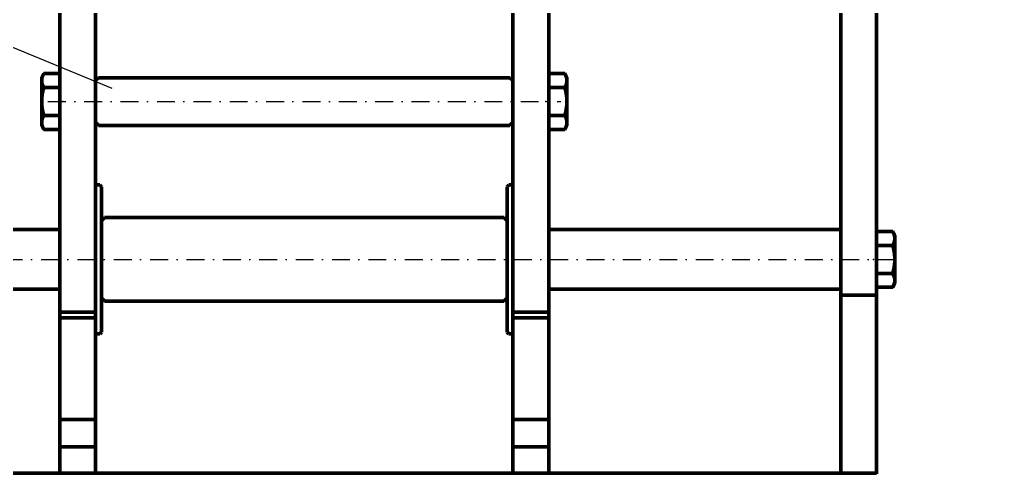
# Model space of a CAD drawing. Header units: inches. Extents: x -122986 to 27550, y -4965 to 6170.
# Drawn here: x 4062.9 to 4226.8, y 941 to 1017.2 of the extents above; entities that cross this region are included whole.
import ezdxf

# ---------------------------------------------------------------- set-up
doc = ezdxf.new("R2010")
doc.units = ezdxf.units.IN
doc.header["$LTSCALE"] = 2
doc.header["$MEASUREMENT"] = 0
doc.linetypes.add('DASHDOT', pattern=[1, 0.5, -0.25, 0, -0.25])
for name, color, linetype, lineweight in [('1 mãnh', 7, 'Continuous', 5), ('1 Đường Tâm', 50, 'DASHDOT', 9), ('1 Đậm', 7, 'Continuous', 50)]:
    doc.layers.add(name, color=color, linetype=linetype, lineweight=lineweight)
doc.layers.add('61', color=7, linetype='Continuous', true_color=0xffffff)
doc.styles.add('tinh', font='arial.ttf')
doc.dimstyles.new('Tịnh', dxfattribs={"dimtxt": 0.3, "dimasz": 1.5, "dimexe": 1, "dimexo": 0.0625, "dimgap": 0.4, "dimtad": 1, "dimtoh": 1, "dimzin": 0, "dimdsep": 46, "dimtxsty": 'tinh', "dimcen": 0.09, "dimclrd": 256, "dimclre": 256, "dimclrt": 4, "dimadec": 0, "dimazin": 0, "dimtfac": 1, "dimtofl": 0, "dimtmove": 0, "dimatfit": 3, "dimfxl": 1, "dimtfillclr": 4, "dimtolj": 1, "dimtzin": 0, "dimlwd": -1, "dimlwe": -1, "dimarcsym": 0})

# ---------------------------------------------------------------- blocks, each defined once
blk = doc.blocks.new('*D296')
at = {"layer": '1 mãnh', "ltscale": 15, "transparency": 16777216}
for p, q in [((3987.6, 1064.91), (3987.6, 863)), ((4256.7, 922.91), (4256.7, 863)), ((3992.6, 864), (4251.7, 864))]:
    blk.add_line(p, q, dxfattribs=at)
for points in [[(3992.6, 864.83), (3992.6, 863.17), (3987.6, 864)], [(4251.7, 864.83), (4251.7, 863.17), (4256.7, 864)]]:
    blk.add_solid(points, dxfattribs=at)
at = {"layer": 'Defpoints', "color": 0, "ltscale": 15, "transparency": 16777216}
for p in [(3987.6, 1064.97), (4256.7, 922.97), (4256.7, 864)]:
    blk.add_point(p, dxfattribs=at)
at = {"layer": '1 mãnh', "color": 4, "ltscale": 15, "transparency": 16777216, "insert": (4123.21, 868.05), "char_height": 3, "attachment_point": 5, "style": 'tinh'}
blk.add_mtext('\\A1;{\\H1.6667x;270}', dxfattribs=at)

msp = doc.modelspace()

# ---------------------------------------------------------------- linework, layer by layer
at = {"layer": '1 mãnh', "lineweight": 13, "ltscale": 15}
msp.add_line((4078.469, 1005.665), (3919.657, 1071.259), dxfattribs=at)
at = {"layer": '1 mãnh', "lineweight": 25, "ltscale": 15}
for p, q in [((4075.697, 989.472), (4075.697, 964.466)), ((4145.697, 989.472), (4145.697, 964.466))]:
    msp.add_line(p, q, dxfattribs=at)
at = {"layer": '1 Đường Tâm', "lineweight": 9, "ltscale": 3}
for p, q in [((4067.697, 1003.467), (4153.697, 1003.467)), ((4011.651, 976.969), (4209.743, 976.969))]:
    msp.add_line(p, q, dxfattribs=at)
at = {"layer": '1 Đậm', "lineweight": 50}
for p, q in [((4200.697, 970.969), (4200.697, 1086.969)), ((4206.697, 970.969), (4206.697, 1086.969)), ((4069.697, 1019.598), (4069.697, 968.097)), ((4075.697, 1019.598), (4075.697, 968.097)), ((4145.697, 1019.767), (4145.697, 968.097)), ((4151.697, 1019.598), (4151.697, 968.097)), ((4067.013, 1008.157), (4066.651, 1007.529)), ((4067.013, 1008.157), (4069.697, 1008.157)), ((4154.38, 1008.157), (4151.697, 1008.157)), ((4154.38, 1008.157), (4154.743, 1007.529)), ((4066.651, 1007.529), (4066.651, 1006.984)), ((4066.651, 1006.984), (4066.651, 1003.467)), ((4076.197, 1007.467), (4075.697, 1006.967)), ((4145.197, 1007.467), (4076.197, 1007.467)), ((4145.197, 1007.467), (4145.697, 1006.967)), ((4154.743, 1007.529), (4154.743, 1006.984)), ((4154.743, 1006.984), (4154.743, 1003.467)), ((4067.013, 1005.812), (4069.697, 1005.812)), ((4154.38, 1005.812), (4151.697, 1005.812)), ((4066.651, 1003.467), (4066.651, 999.95)), ((4154.743, 1003.467), (4154.743, 999.95)), ((4066.651, 999.406), (4066.651, 999.95)), ((4067.013, 1001.122), (4069.697, 1001.122)), ((4076.197, 999.467), (4075.697, 999.967)), ((4145.197, 999.467), (4145.697, 999.967)), ((4154.38, 1001.122), (4151.697, 1001.122)), ((4154.743, 999.406), (4154.743, 999.95)), ((4066.651, 999.406), (4067.013, 998.777)), ((4067.013, 998.777), (4069.697, 998.777)), ((4076.197, 999.467), (4145.197, 999.467)), ((4154.38, 998.777), (4151.697, 998.777)), ((4154.743, 999.406), (4154.38, 998.777)), ((4144.197, 984), (4077.197, 984)), ((4144.697, 983.5), (4144.197, 984)), ((4069.697, 981.969), (4021.197, 981.969)), ((4200.697, 981.969), (4151.697, 981.969)), ((4209.38, 981.659), (4206.697, 981.659)), ((4209.38, 981.659), (4209.743, 981.031)), ((4209.743, 981.031), (4209.743, 980.487)), ((4209.743, 980.487), (4209.743, 976.969)), ((4209.38, 979.314), (4206.697, 979.314)), ((4209.743, 976.969), (4209.743, 973.452)), ((4209.38, 974.624), (4206.697, 974.624)), ((4209.743, 972.908), (4209.743, 973.452)), ((4021.197, 971.969), (4069.697, 971.969)), ((4151.697, 971.969), (4200.697, 971.969)), ((4209.38, 972.279), (4206.697, 972.279)), ((4209.743, 972.908), (4209.38, 972.279)), ((4206.697, 970.969), (4200.697, 970.969)), ((4200.697, 941.1), (4200.697, 970.969)), ((4206.697, 940.969), (4206.697, 970.969)), ((4077.197, 969.939), (4144.197, 969.939)), ((4075.697, 968.097), (4069.697, 968.097)), ((4069.697, 968.097), (4069.697, 967.169)), ((4069.697, 967.169), (4075.697, 967.169)), ((4069.697, 967.169), (4069.697, 941.1)), ((4075.697, 968.097), (4075.697, 967.169)), ((4075.697, 941.1), (4075.697, 967.169)), ((4151.697, 968.097), (4145.697, 968.097)), ((4145.697, 968.097), (4145.697, 967.169)), ((4145.697, 967.169), (4151.697, 967.169)), ((4145.697, 967.169), (4145.697, 941.1)), ((4151.697, 968.097), (4151.697, 967.169)), ((4151.697, 941.1), (4151.697, 967.169)), ((4069.697, 950.094), (4075.697, 950.094)), ((4145.697, 950.094), (4151.697, 950.094)), ((4075.697, 945.502), (4069.697, 945.502)), ((4151.697, 945.502), (4145.697, 945.502)), ((4145.697, 945.169), (4145.697, 944.976)), ((4206.697, 941.1), (4014.697, 941.1)), ((4200.697, 940.969), (4200.697, 941.1))]:
    msp.add_line(p, q, dxfattribs=at)
at = {"layer": '1 Đậm', "lineweight": 50, "ltscale": 15}
for p, q in [((4075.697, 989.472), (4076.397, 989.472)), ((4076.397, 989.472), (4076.697, 989.172)), ((4076.697, 964.766), (4076.697, 989.172)), ((4144.997, 989.472), (4144.697, 989.172)), ((4144.697, 964.766), (4144.697, 989.172)), ((4145.697, 989.472), (4144.997, 989.472)), ((4077.197, 984), (4076.697, 983.5)), ((4077.197, 969.939), (4076.697, 970.439)), ((4144.197, 969.939), (4144.697, 970.439)), ((4075.697, 964.466), (4076.397, 964.466)), ((4076.397, 964.466), (4076.697, 964.766)), ((4144.997, 964.466), (4144.697, 964.766)), ((4145.697, 964.466), (4144.997, 964.466))]:
    msp.add_line(p, q, dxfattribs=at)
at = {"layer": '1 Đậm', "lineweight": 50}
for points in [[(4066.651, 1006.984), (4066.651, 1007.008), (4066.651, 1007.032), (4066.652, 1007.056), (4066.653, 1007.08), (4066.655, 1007.104), (4066.657, 1007.128), (4066.659, 1007.152), (4066.661, 1007.176), (4066.664, 1007.2), (4066.667, 1007.223), (4066.67, 1007.247), (4066.674, 1007.271), (4066.678, 1007.295), (4066.682, 1007.318), (4066.687, 1007.342), (4066.692, 1007.366), (4066.697, 1007.389), (4066.702, 1007.413), (4066.708, 1007.436), (4066.714, 1007.46), (4066.72, 1007.484), (4066.727, 1007.507), (4066.734, 1007.531), (4066.741, 1007.554), (4066.749, 1007.577), (4066.756, 1007.601), (4066.764, 1007.624), (4066.773, 1007.648), (4066.781, 1007.671), (4066.79, 1007.694), (4066.799, 1007.718), (4066.808, 1007.741), (4066.818, 1007.764), (4066.827, 1007.787), (4066.837, 1007.811), (4066.848, 1007.834), (4066.858, 1007.857), (4066.869, 1007.88), (4066.88, 1007.903), (4066.891, 1007.927), (4066.902, 1007.95), (4066.914, 1007.973), (4066.925, 1007.996), (4066.937, 1008.019), (4066.95, 1008.042), (4066.962, 1008.065), (4066.975, 1008.088), (4066.987, 1008.111), (4067, 1008.134), (4067.013, 1008.157)], [(4154.743, 1006.984), (4154.743, 1007.008), (4154.742, 1007.032), (4154.741, 1007.056), (4154.74, 1007.08), (4154.739, 1007.104), (4154.737, 1007.128), (4154.735, 1007.152), (4154.733, 1007.176), (4154.73, 1007.2), (4154.727, 1007.223), (4154.723, 1007.247), (4154.72, 1007.271), (4154.716, 1007.295), (4154.711, 1007.318), (4154.707, 1007.342), (4154.702, 1007.366), (4154.697, 1007.389), (4154.691, 1007.413), (4154.686, 1007.436), (4154.68, 1007.46), (4154.673, 1007.484), (4154.667, 1007.507), (4154.66, 1007.531), (4154.652, 1007.554), (4154.645, 1007.577), (4154.637, 1007.601), (4154.629, 1007.624), (4154.621, 1007.648), (4154.613, 1007.671), (4154.604, 1007.694), (4154.595, 1007.718), (4154.586, 1007.741), (4154.576, 1007.764), (4154.566, 1007.787), (4154.556, 1007.811), (4154.546, 1007.834), (4154.536, 1007.857), (4154.525, 1007.88), (4154.514, 1007.903), (4154.503, 1007.927), (4154.492, 1007.95), (4154.48, 1007.973), (4154.468, 1007.996), (4154.456, 1008.019), (4154.444, 1008.042), (4154.432, 1008.065), (4154.419, 1008.088), (4154.406, 1008.111), (4154.393, 1008.134), (4154.38, 1008.157)], [(4067.013, 1005.812), (4067, 1005.835), (4066.987, 1005.858), (4066.974, 1005.881), (4066.962, 1005.904), (4066.949, 1005.927), (4066.937, 1005.95), (4066.925, 1005.973), (4066.913, 1005.997), (4066.902, 1006.02), (4066.89, 1006.043), (4066.879, 1006.066), (4066.868, 1006.089), (4066.858, 1006.112), (4066.847, 1006.136), (4066.837, 1006.159), (4066.827, 1006.182), (4066.817, 1006.205), (4066.808, 1006.229), (4066.799, 1006.252), (4066.79, 1006.275), (4066.781, 1006.299), (4066.772, 1006.322), (4066.764, 1006.345), (4066.756, 1006.369), (4066.748, 1006.392), (4066.741, 1006.416), (4066.734, 1006.439), (4066.727, 1006.463), (4066.72, 1006.486), (4066.714, 1006.51), (4066.708, 1006.533), (4066.702, 1006.557), (4066.697, 1006.58), (4066.691, 1006.604), (4066.687, 1006.627), (4066.682, 1006.651), (4066.678, 1006.675), (4066.674, 1006.698), (4066.67, 1006.722), (4066.667, 1006.746), (4066.664, 1006.77), (4066.661, 1006.793), (4066.659, 1006.817), (4066.657, 1006.841), (4066.655, 1006.865), (4066.653, 1006.889), (4066.652, 1006.913), (4066.651, 1006.937), (4066.651, 1006.961), (4066.651, 1006.984)], [(4154.38, 1005.812), (4154.393, 1005.835), (4154.406, 1005.858), (4154.419, 1005.881), (4154.432, 1005.904), (4154.444, 1005.927), (4154.456, 1005.95), (4154.468, 1005.973), (4154.48, 1005.997), (4154.492, 1006.02), (4154.503, 1006.043), (4154.514, 1006.066), (4154.525, 1006.089), (4154.536, 1006.112), (4154.546, 1006.136), (4154.557, 1006.159), (4154.567, 1006.182), (4154.576, 1006.205), (4154.586, 1006.229), (4154.595, 1006.252), (4154.604, 1006.275), (4154.613, 1006.299), (4154.621, 1006.322), (4154.63, 1006.345), (4154.638, 1006.369), (4154.645, 1006.392), (4154.653, 1006.416), (4154.66, 1006.439), (4154.667, 1006.463), (4154.673, 1006.486), (4154.68, 1006.51), (4154.686, 1006.533), (4154.692, 1006.557), (4154.697, 1006.58), (4154.702, 1006.604), (4154.707, 1006.627), (4154.712, 1006.651), (4154.716, 1006.675), (4154.72, 1006.698), (4154.723, 1006.722), (4154.727, 1006.746), (4154.73, 1006.77), (4154.733, 1006.793), (4154.735, 1006.817), (4154.737, 1006.841), (4154.739, 1006.865), (4154.74, 1006.889), (4154.741, 1006.913), (4154.742, 1006.937), (4154.743, 1006.961), (4154.743, 1006.984)], [(4066.651, 1003.467), (4066.651, 1003.515), (4066.651, 1003.562), (4066.652, 1003.61), (4066.653, 1003.658), (4066.655, 1003.705), (4066.656, 1003.753), (4066.659, 1003.801), (4066.661, 1003.848), (4066.664, 1003.896), (4066.667, 1003.944), (4066.67, 1003.992), (4066.674, 1004.04), (4066.678, 1004.088), (4066.682, 1004.136), (4066.687, 1004.183), (4066.692, 1004.231), (4066.697, 1004.279), (4066.703, 1004.326), (4066.708, 1004.374), (4066.714, 1004.421), (4066.721, 1004.469), (4066.728, 1004.516), (4066.735, 1004.563), (4066.742, 1004.61), (4066.749, 1004.657), (4066.757, 1004.704), (4066.765, 1004.751), (4066.773, 1004.798), (4066.782, 1004.844), (4066.791, 1004.891), (4066.8, 1004.938), (4066.809, 1004.984), (4066.818, 1005.031), (4066.828, 1005.077), (4066.838, 1005.124), (4066.848, 1005.17), (4066.859, 1005.216), (4066.87, 1005.262), (4066.88, 1005.308), (4066.891, 1005.354), (4066.903, 1005.4), (4066.914, 1005.446), (4066.926, 1005.492), (4066.938, 1005.538), (4066.95, 1005.584), (4066.962, 1005.63), (4066.975, 1005.675), (4066.988, 1005.721), (4067, 1005.766), (4067.013, 1005.812)], [(4154.743, 1003.467), (4154.743, 1003.515), (4154.742, 1003.562), (4154.741, 1003.61), (4154.74, 1003.658), (4154.739, 1003.705), (4154.737, 1003.753), (4154.735, 1003.801), (4154.733, 1003.848), (4154.73, 1003.896), (4154.727, 1003.944), (4154.723, 1003.992), (4154.72, 1004.04), (4154.716, 1004.088), (4154.711, 1004.136), (4154.707, 1004.183), (4154.702, 1004.231), (4154.697, 1004.279), (4154.691, 1004.326), (4154.685, 1004.374), (4154.679, 1004.421), (4154.673, 1004.469), (4154.666, 1004.516), (4154.659, 1004.563), (4154.652, 1004.61), (4154.644, 1004.657), (4154.637, 1004.704), (4154.629, 1004.751), (4154.62, 1004.798), (4154.612, 1004.844), (4154.603, 1004.891), (4154.594, 1004.938), (4154.585, 1004.984), (4154.575, 1005.031), (4154.565, 1005.077), (4154.555, 1005.124), (4154.545, 1005.17), (4154.535, 1005.216), (4154.524, 1005.262), (4154.513, 1005.308), (4154.502, 1005.354), (4154.491, 1005.4), (4154.479, 1005.446), (4154.468, 1005.492), (4154.456, 1005.538), (4154.444, 1005.584), (4154.431, 1005.63), (4154.419, 1005.675), (4154.406, 1005.721), (4154.393, 1005.766), (4154.38, 1005.812)], [(4067.013, 1001.122), (4067, 1001.168), (4066.987, 1001.214), (4066.975, 1001.26), (4066.962, 1001.306), (4066.95, 1001.352), (4066.937, 1001.398), (4066.925, 1001.444), (4066.914, 1001.491), (4066.902, 1001.537), (4066.891, 1001.583), (4066.879, 1001.63), (4066.868, 1001.677), (4066.858, 1001.723), (4066.847, 1001.77), (4066.837, 1001.817), (4066.827, 1001.864), (4066.817, 1001.91), (4066.807, 1001.957), (4066.798, 1002.004), (4066.789, 1002.051), (4066.78, 1002.098), (4066.772, 1002.145), (4066.764, 1002.192), (4066.756, 1002.239), (4066.748, 1002.286), (4066.74, 1002.333), (4066.733, 1002.38), (4066.726, 1002.427), (4066.72, 1002.474), (4066.713, 1002.521), (4066.707, 1002.568), (4066.702, 1002.615), (4066.696, 1002.662), (4066.691, 1002.709), (4066.686, 1002.756), (4066.682, 1002.804), (4066.677, 1002.851), (4066.674, 1002.898), (4066.67, 1002.945), (4066.667, 1002.993), (4066.664, 1003.04), (4066.661, 1003.087), (4066.659, 1003.135), (4066.656, 1003.182), (4066.655, 1003.23), (4066.653, 1003.277), (4066.652, 1003.325), (4066.651, 1003.372), (4066.651, 1003.42), (4066.651, 1003.467)], [(4154.38, 1001.122), (4154.393, 1001.168), (4154.406, 1001.214), (4154.419, 1001.26), (4154.432, 1001.306), (4154.444, 1001.352), (4154.456, 1001.398), (4154.468, 1001.444), (4154.48, 1001.491), (4154.492, 1001.537), (4154.503, 1001.583), (4154.514, 1001.63), (4154.525, 1001.677), (4154.536, 1001.723), (4154.547, 1001.77), (4154.557, 1001.817), (4154.567, 1001.864), (4154.577, 1001.91), (4154.586, 1001.957), (4154.595, 1002.004), (4154.605, 1002.051), (4154.613, 1002.098), (4154.622, 1002.145), (4154.63, 1002.192), (4154.638, 1002.239), (4154.646, 1002.286), (4154.653, 1002.333), (4154.66, 1002.38), (4154.667, 1002.427), (4154.674, 1002.474), (4154.68, 1002.521), (4154.686, 1002.568), (4154.692, 1002.615), (4154.697, 1002.662), (4154.702, 1002.709), (4154.707, 1002.756), (4154.712, 1002.804), (4154.716, 1002.851), (4154.72, 1002.898), (4154.724, 1002.945), (4154.727, 1002.993), (4154.73, 1003.04), (4154.733, 1003.087), (4154.735, 1003.135), (4154.737, 1003.182), (4154.739, 1003.23), (4154.74, 1003.277), (4154.741, 1003.325), (4154.742, 1003.372), (4154.743, 1003.42), (4154.743, 1003.467)], [(4066.651, 999.95), (4066.651, 999.974), (4066.651, 999.997), (4066.652, 1000.021), (4066.653, 1000.045), (4066.655, 1000.069), (4066.657, 1000.093), (4066.659, 1000.117), (4066.661, 1000.141), (4066.664, 1000.165), (4066.667, 1000.189), (4066.67, 1000.212), (4066.674, 1000.236), (4066.678, 1000.26), (4066.682, 1000.284), (4066.687, 1000.307), (4066.692, 1000.331), (4066.697, 1000.355), (4066.702, 1000.378), (4066.708, 1000.402), (4066.714, 1000.425), (4066.72, 1000.449), (4066.727, 1000.472), (4066.734, 1000.496), (4066.741, 1000.519), (4066.749, 1000.543), (4066.756, 1000.566), (4066.764, 1000.589), (4066.773, 1000.613), (4066.781, 1000.636), (4066.79, 1000.66), (4066.799, 1000.683), (4066.808, 1000.706), (4066.818, 1000.729), (4066.827, 1000.753), (4066.837, 1000.776), (4066.848, 1000.799), (4066.858, 1000.822), (4066.869, 1000.845), (4066.88, 1000.869), (4066.891, 1000.892), (4066.902, 1000.915), (4066.914, 1000.938), (4066.925, 1000.961), (4066.937, 1000.984), (4066.95, 1001.007), (4066.962, 1001.03), (4066.975, 1001.053), (4066.987, 1001.076), (4067, 1001.099), (4067.013, 1001.122)], [(4067.013, 998.777), (4067, 998.8), (4066.987, 998.823), (4066.974, 998.846), (4066.962, 998.869), (4066.949, 998.892), (4066.937, 998.916), (4066.925, 998.939), (4066.913, 998.962), (4066.902, 998.985), (4066.89, 999.008), (4066.879, 999.031), (4066.868, 999.054), (4066.858, 999.078), (4066.847, 999.101), (4066.837, 999.124), (4066.827, 999.147), (4066.817, 999.171), (4066.808, 999.194), (4066.799, 999.217), (4066.79, 999.241), (4066.781, 999.264), (4066.772, 999.287), (4066.764, 999.311), (4066.756, 999.334), (4066.748, 999.357), (4066.741, 999.381), (4066.734, 999.404), (4066.727, 999.428), (4066.72, 999.451), (4066.714, 999.475), (4066.708, 999.498), (4066.702, 999.522), (4066.697, 999.545), (4066.691, 999.569), (4066.687, 999.593), (4066.682, 999.616), (4066.678, 999.64), (4066.674, 999.664), (4066.67, 999.687), (4066.667, 999.711), (4066.664, 999.735), (4066.661, 999.759), (4066.659, 999.782), (4066.657, 999.806), (4066.655, 999.83), (4066.653, 999.854), (4066.652, 999.878), (4066.651, 999.902), (4066.651, 999.926), (4066.651, 999.95)], [(4154.743, 999.95), (4154.743, 999.974), (4154.742, 999.997), (4154.741, 1000.021), (4154.74, 1000.045), (4154.739, 1000.069), (4154.737, 1000.093), (4154.735, 1000.117), (4154.733, 1000.141), (4154.73, 1000.165), (4154.727, 1000.189), (4154.723, 1000.212), (4154.72, 1000.236), (4154.716, 1000.26), (4154.711, 1000.284), (4154.707, 1000.307), (4154.702, 1000.331), (4154.697, 1000.355), (4154.691, 1000.378), (4154.686, 1000.402), (4154.68, 1000.425), (4154.673, 1000.449), (4154.667, 1000.472), (4154.66, 1000.496), (4154.652, 1000.519), (4154.645, 1000.543), (4154.637, 1000.566), (4154.629, 1000.589), (4154.621, 1000.613), (4154.613, 1000.636), (4154.604, 1000.66), (4154.595, 1000.683), (4154.586, 1000.706), (4154.576, 1000.729), (4154.566, 1000.753), (4154.556, 1000.776), (4154.546, 1000.799), (4154.536, 1000.822), (4154.525, 1000.845), (4154.514, 1000.869), (4154.503, 1000.892), (4154.492, 1000.915), (4154.48, 1000.938), (4154.468, 1000.961), (4154.456, 1000.984), (4154.444, 1001.007), (4154.432, 1001.03), (4154.419, 1001.053), (4154.406, 1001.076), (4154.393, 1001.099), (4154.38, 1001.122)], [(4154.38, 998.777), (4154.393, 998.8), (4154.406, 998.823), (4154.419, 998.846), (4154.432, 998.869), (4154.444, 998.892), (4154.456, 998.916), (4154.468, 998.939), (4154.48, 998.962), (4154.492, 998.985), (4154.503, 999.008), (4154.514, 999.031), (4154.525, 999.054), (4154.536, 999.078), (4154.546, 999.101), (4154.557, 999.124), (4154.567, 999.147), (4154.576, 999.171), (4154.586, 999.194), (4154.595, 999.217), (4154.604, 999.241), (4154.613, 999.264), (4154.621, 999.287), (4154.63, 999.311), (4154.638, 999.334), (4154.645, 999.357), (4154.653, 999.381), (4154.66, 999.404), (4154.667, 999.428), (4154.673, 999.451), (4154.68, 999.475), (4154.686, 999.498), (4154.692, 999.522), (4154.697, 999.545), (4154.702, 999.569), (4154.707, 999.593), (4154.712, 999.616), (4154.716, 999.64), (4154.72, 999.664), (4154.723, 999.687), (4154.727, 999.711), (4154.73, 999.735), (4154.733, 999.759), (4154.735, 999.782), (4154.737, 999.806), (4154.739, 999.83), (4154.74, 999.854), (4154.741, 999.878), (4154.742, 999.902), (4154.743, 999.926), (4154.743, 999.95)], [(4209.743, 980.487), (4209.743, 980.511), (4209.742, 980.535), (4209.741, 980.558), (4209.74, 980.582), (4209.739, 980.606), (4209.737, 980.63), (4209.735, 980.654), (4209.733, 980.678), (4209.73, 980.702), (4209.727, 980.726), (4209.723, 980.749), (4209.72, 980.773), (4209.716, 980.797), (4209.711, 980.821), (4209.707, 980.844), (4209.702, 980.868), (4209.697, 980.892), (4209.691, 980.915), (4209.686, 980.939), (4209.68, 980.962), (4209.673, 980.986), (4209.667, 981.009), (4209.66, 981.033), (4209.652, 981.056), (4209.645, 981.08), (4209.637, 981.103), (4209.629, 981.127), (4209.621, 981.15), (4209.613, 981.173), (4209.604, 981.197), (4209.595, 981.22), (4209.586, 981.243), (4209.576, 981.266), (4209.566, 981.29), (4209.556, 981.313), (4209.546, 981.336), (4209.536, 981.359), (4209.525, 981.382), (4209.514, 981.406), (4209.503, 981.429), (4209.492, 981.452), (4209.48, 981.475), (4209.468, 981.498), (4209.456, 981.521), (4209.444, 981.544), (4209.432, 981.567), (4209.419, 981.59), (4209.406, 981.613), (4209.393, 981.636), (4209.38, 981.659)], [(4209.38, 979.314), (4209.393, 979.337), (4209.406, 979.36), (4209.419, 979.383), (4209.432, 979.406), (4209.444, 979.429), (4209.456, 979.453), (4209.468, 979.476), (4209.48, 979.499), (4209.492, 979.522), (4209.503, 979.545), (4209.514, 979.568), (4209.525, 979.591), (4209.536, 979.615), (4209.546, 979.638), (4209.557, 979.661), (4209.567, 979.684), (4209.576, 979.708), (4209.586, 979.731), (4209.595, 979.754), (4209.604, 979.778), (4209.613, 979.801), (4209.621, 979.824), (4209.63, 979.848), (4209.638, 979.871), (4209.645, 979.894), (4209.653, 979.918), (4209.66, 979.941), (4209.667, 979.965), (4209.673, 979.988), (4209.68, 980.012), (4209.686, 980.035), (4209.691, 980.059), (4209.697, 980.083), (4209.702, 980.106), (4209.707, 980.13), (4209.712, 980.153), (4209.716, 980.177), (4209.72, 980.201), (4209.723, 980.224), (4209.727, 980.248), (4209.73, 980.272), (4209.733, 980.296), (4209.735, 980.319), (4209.737, 980.343), (4209.739, 980.367), (4209.74, 980.391), (4209.741, 980.415), (4209.742, 980.439), (4209.743, 980.463), (4209.743, 980.487)], [(4209.743, 976.969), (4209.743, 977.017), (4209.742, 977.065), (4209.741, 977.112), (4209.74, 977.16), (4209.739, 977.208), (4209.737, 977.255), (4209.735, 977.303), (4209.733, 977.351), (4209.73, 977.398), (4209.727, 977.446), (4209.723, 977.494), (4209.72, 977.542), (4209.716, 977.59), (4209.711, 977.638), (4209.707, 977.686), (4209.702, 977.733), (4209.697, 977.781), (4209.691, 977.829), (4209.685, 977.876), (4209.679, 977.923), (4209.673, 977.971), (4209.666, 978.018), (4209.659, 978.065), (4209.652, 978.112), (4209.644, 978.159), (4209.637, 978.206), (4209.629, 978.253), (4209.62, 978.3), (4209.612, 978.347), (4209.603, 978.393), (4209.594, 978.44), (4209.585, 978.487), (4209.575, 978.533), (4209.565, 978.579), (4209.555, 978.626), (4209.545, 978.672), (4209.535, 978.718), (4209.524, 978.765), (4209.513, 978.811), (4209.502, 978.857), (4209.491, 978.903), (4209.479, 978.949), (4209.468, 978.995), (4209.456, 979.04), (4209.444, 979.086), (4209.431, 979.132), (4209.419, 979.178), (4209.406, 979.223), (4209.393, 979.269), (4209.38, 979.314)], [(4209.38, 974.624), (4209.393, 974.67), (4209.406, 974.716), (4209.419, 974.762), (4209.432, 974.808), (4209.444, 974.854), (4209.456, 974.9), (4209.468, 974.946), (4209.48, 974.993), (4209.492, 975.039), (4209.503, 975.086), (4209.514, 975.132), (4209.525, 975.179), (4209.536, 975.226), (4209.546, 975.272), (4209.557, 975.319), (4209.567, 975.366), (4209.577, 975.413), (4209.586, 975.459), (4209.595, 975.506), (4209.605, 975.553), (4209.613, 975.6), (4209.622, 975.647), (4209.63, 975.694), (4209.638, 975.741), (4209.646, 975.788), (4209.653, 975.835), (4209.66, 975.882), (4209.667, 975.929), (4209.674, 975.976), (4209.68, 976.023), (4209.686, 976.07), (4209.692, 976.117), (4209.697, 976.164), (4209.702, 976.212), (4209.707, 976.259), (4209.712, 976.306), (4209.716, 976.353), (4209.72, 976.4), (4209.724, 976.448), (4209.727, 976.495), (4209.73, 976.542), (4209.733, 976.59), (4209.735, 976.637), (4209.737, 976.684), (4209.739, 976.732), (4209.74, 976.779), (4209.741, 976.827), (4209.742, 976.874), (4209.743, 976.922), (4209.743, 976.969)], [(4209.743, 973.452), (4209.743, 973.476), (4209.742, 973.5), (4209.741, 973.524), (4209.74, 973.548), (4209.739, 973.572), (4209.737, 973.595), (4209.735, 973.619), (4209.733, 973.643), (4209.73, 973.667), (4209.727, 973.691), (4209.723, 973.715), (4209.72, 973.738), (4209.716, 973.762), (4209.711, 973.786), (4209.707, 973.809), (4209.702, 973.833), (4209.697, 973.857), (4209.691, 973.88), (4209.686, 973.904), (4209.68, 973.927), (4209.673, 973.951), (4209.667, 973.975), (4209.66, 973.998), (4209.652, 974.021), (4209.645, 974.045), (4209.637, 974.068), (4209.629, 974.092), (4209.621, 974.115), (4209.613, 974.138), (4209.604, 974.162), (4209.595, 974.185), (4209.586, 974.208), (4209.576, 974.232), (4209.566, 974.255), (4209.556, 974.278), (4209.546, 974.301), (4209.536, 974.325), (4209.525, 974.348), (4209.514, 974.371), (4209.503, 974.394), (4209.492, 974.417), (4209.48, 974.44), (4209.468, 974.463), (4209.456, 974.486), (4209.444, 974.509), (4209.432, 974.532), (4209.419, 974.555), (4209.406, 974.578), (4209.393, 974.601), (4209.38, 974.624)], [(4209.38, 972.279), (4209.393, 972.302), (4209.406, 972.326), (4209.419, 972.349), (4209.432, 972.372), (4209.444, 972.395), (4209.456, 972.418), (4209.468, 972.441), (4209.48, 972.464), (4209.492, 972.487), (4209.503, 972.51), (4209.514, 972.533), (4209.525, 972.557), (4209.536, 972.58), (4209.546, 972.603), (4209.557, 972.626), (4209.567, 972.65), (4209.576, 972.673), (4209.586, 972.696), (4209.595, 972.719), (4209.604, 972.743), (4209.613, 972.766), (4209.621, 972.789), (4209.63, 972.813), (4209.638, 972.836), (4209.645, 972.86), (4209.653, 972.883), (4209.66, 972.907), (4209.667, 972.93), (4209.673, 972.954), (4209.68, 972.977), (4209.686, 973.001), (4209.691, 973.024), (4209.697, 973.048), (4209.702, 973.071), (4209.707, 973.095), (4209.712, 973.119), (4209.716, 973.142), (4209.72, 973.166), (4209.723, 973.19), (4209.727, 973.213), (4209.73, 973.237), (4209.733, 973.261), (4209.735, 973.285), (4209.737, 973.309), (4209.739, 973.332), (4209.74, 973.356), (4209.741, 973.38), (4209.742, 973.404), (4209.743, 973.428), (4209.743, 973.452)]]:
    msp.add_lwpolyline(points, dxfattribs=at)
for points, knots in [([(4069.697, 949.337), (4069.697, 949.501), (4069.697, 949.785), (4069.697, 950.012), (4069.697, 950.108)], [0, 0, 0, 0, 0.5758555, 1, 1, 1, 1]), ([(4069.697, 945.502), (4069.697, 946.148), (4069.697, 947.08), (4069.697, 948.414), (4069.697, 949.055), (4069.697, 949.337)], [0, 0, 0, 0, 0.5599092, 0.8064768, 1, 1, 1, 1]), ([(4075.697, 949.337), (4075.697, 949.501), (4075.697, 949.78), (4075.697, 950.003), (4075.697, 950.094)], [0, 0, 0, 0, 0.58699548, 1, 1, 1, 1]), ([(4075.697, 945.502), (4075.697, 946.148), (4075.697, 947.08), (4075.697, 948.414), (4075.697, 949.055), (4075.697, 949.337)], [0, 0, 0, 0, 0.5599092, 0.8064768, 1, 1, 1, 1]), ([(4145.697, 949.337), (4145.697, 949.501), (4145.697, 949.785), (4145.697, 950.012), (4145.697, 950.108)], [0, 0, 0, 0, 0.5758555, 1, 1, 1, 1]), ([(4145.697, 945.502), (4145.697, 946.148), (4145.697, 947.08), (4145.697, 948.414), (4145.697, 949.055), (4145.697, 949.337)], [0, 0, 0, 0, 0.5599092, 0.8064768, 1, 1, 1, 1]), ([(4151.697, 949.337), (4151.697, 949.501), (4151.697, 949.78), (4151.697, 950.003), (4151.697, 950.094)], [0, 0, 0, 0, 0.58699548, 1, 1, 1, 1]), ([(4151.697, 945.502), (4151.697, 946.148), (4151.697, 947.08), (4151.697, 948.414), (4151.697, 949.055), (4151.697, 949.337)], [0, 0, 0, 0, 0.5599092, 0.8064768, 1, 1, 1, 1]), ([(4145.697, 944.976), (4145.697, 944.92), (4145.697, 944.82), (4145.697, 944.744), (4145.697, 944.71)], [0, 0, 0, 0, 0.5599969, 1, 1, 1, 1]), ([(4151.697, 945.169), (4151.697, 945.105), (4151.697, 945.041), (4151.697, 944.976), (4151.697, 944.92), (4151.697, 944.82), (4151.697, 944.744), (4151.697, 944.71)], [0, 0, 0, 0, 1, 1, 1, 1.5599969, 2, 2, 2, 2])]:
    msp.add_open_spline(points, degree=3, knots=knots, dxfattribs=at)
at = {"layer": '61', "color": 5, "linetype": 'Continuous', "lineweight": 18}
for p in [(4070.205, 1003.467), (4151.189, 1003.467), (4206.189, 976.969)]:
    msp.add_point(p, dxfattribs=at)

# ---------------------------------------------------------------- dimensions: what is measured, and where the dimension line sits
at = {"layer": '1 mãnh', "ltscale": 15}
dim = msp.add_linear_dim(base=(4256.697, 864), p1=(3987.604, 1064.969), p2=(4256.697, 922.969), text='{\\H1.6667x;270}', dimstyle='Tịnh', override={"dimtxt": 3, "dimasz": 5, "dimgap": 1.5, "dimdec": 0, "dimtdec": 0}, dxfattribs=at)
dim.commit()
dim.dimension.update_dxf_attribs({"geometry": '*D296', "text_midpoint": (4123.206, 864), "dimtype": 160})

doc.saveas('drawing.dxf')
